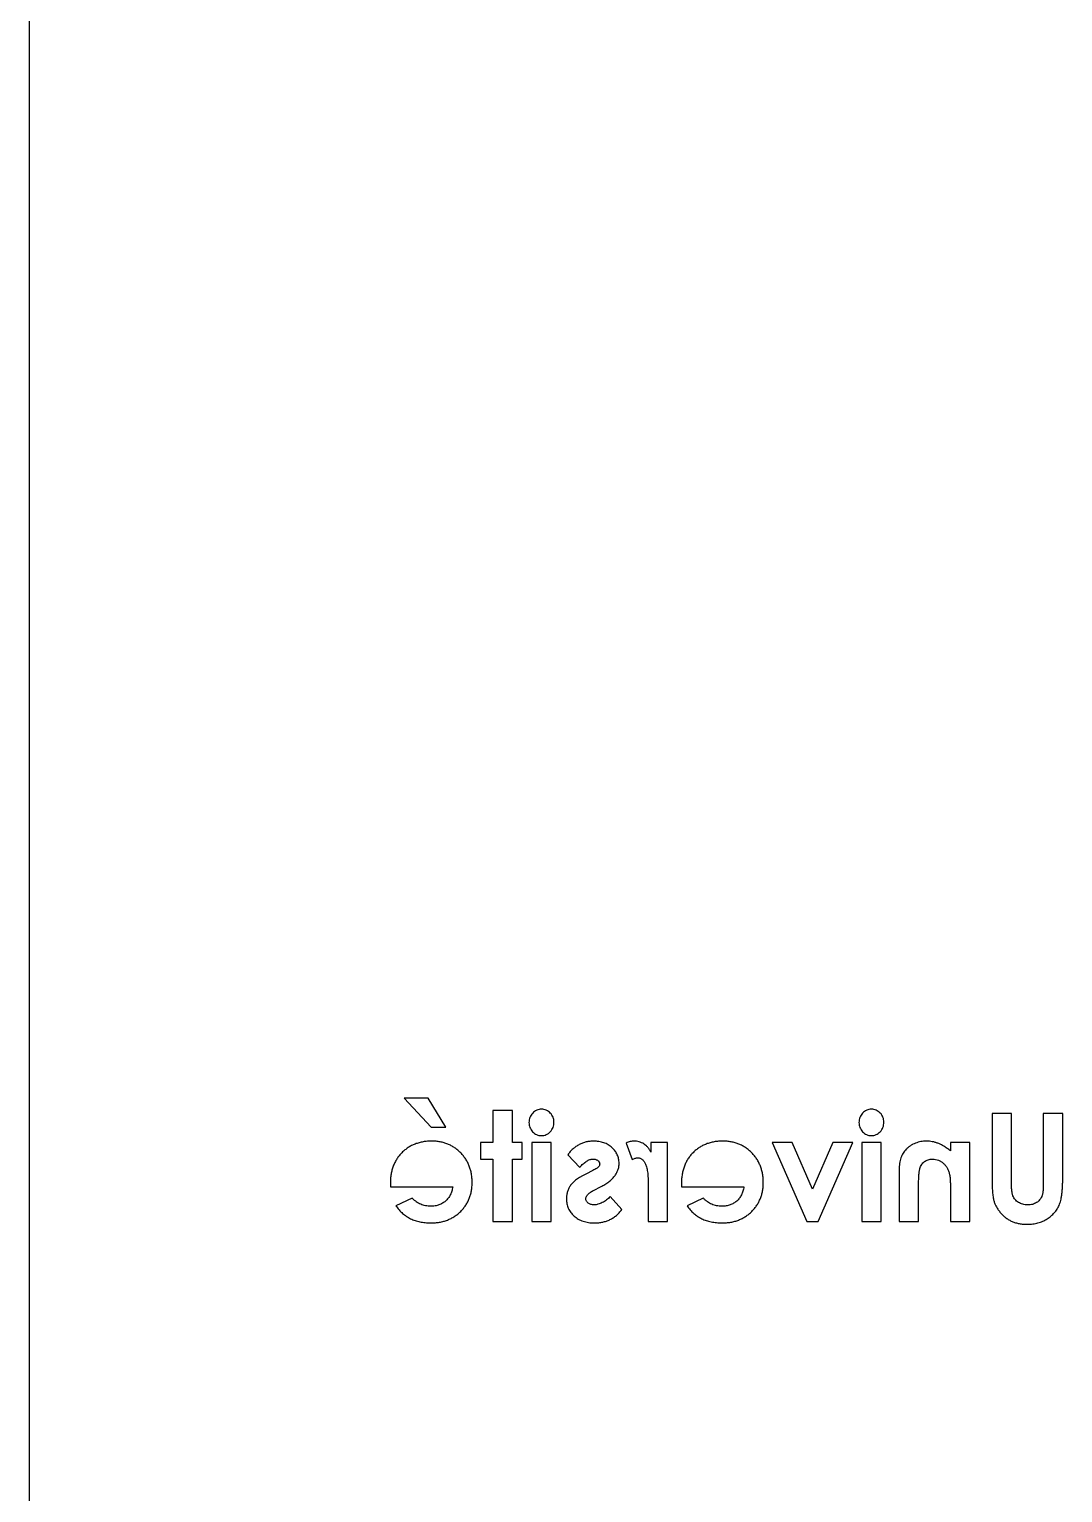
# Model space of a CAD drawing. Header units: millimetres. Extents: x -193 to 193, y -200 to 193.
# Drawn here: x -192.55 to -159.09, y -149.47 to -102.1 of the extents above; entities that cross this region are included whole.
import ezdxf

# ---------------------------------------------------------------- set-up
doc = ezdxf.new("R2010")
doc.units = ezdxf.units.MM

msp = doc.modelspace()

# ---------------------------------------------------------------- linework, layer by layer
at = {"color": 7, "linetype": 'Continuous', "lineweight": 25}
for p, q in [((-192.545, 193), (-192.545, -193)), ((-179.636, -136.699), (-180.409, -136.699)), ((-180.409, -136.699), (-179.533, -137.642)), ((-179.063, -137.642), (-179.636, -136.699)), ((-176.909, -137.103), (-177.537, -137.103)), ((-177.537, -137.103), (-177.537, -138.135)), ((-176.909, -138.135), (-176.909, -137.103)), ((-160.755, -137.193), (-161.383, -137.193)), ((-161.383, -137.193), (-161.383, -139.281)), ((-160.755, -139.387), (-160.755, -137.193)), ((-159.095, -137.193), (-159.723, -137.193)), ((-159.723, -137.193), (-159.723, -139.47)), ((-159.095, -139.281), (-159.095, -137.193)), ((-179.533, -137.642), (-179.063, -137.642)), ((-177.537, -138.135), (-177.941, -138.135)), ((-177.941, -138.135), (-177.941, -138.674)), ((-176.595, -138.135), (-176.909, -138.135)), ((-176.595, -138.674), (-176.595, -138.135)), ((-175.653, -138.135), (-176.281, -138.135)), ((-176.281, -138.135), (-176.281, -140.693)), ((-175.653, -140.693), (-175.653, -138.135)), ((-173.229, -138.154), (-173.035, -138.686)), ((-171.883, -138.135), (-172.422, -138.135)), ((-172.422, -138.135), (-172.422, -138.45)), ((-171.883, -140.693), (-171.883, -138.135)), ((-167.856, -138.135), (-168.496, -138.135)), ((-168.496, -138.135), (-167.375, -140.693)), ((-167.194, -139.645), (-167.856, -138.135)), ((-166.532, -138.135), (-167.194, -139.645)), ((-167.013, -140.693), (-165.893, -138.135)), ((-165.893, -138.135), (-166.532, -138.135)), ((-164.973, -138.135), (-165.601, -138.135)), ((-165.601, -138.135), (-165.601, -140.693)), ((-164.973, -140.693), (-164.973, -138.135)), ((-162.101, -138.135), (-162.729, -138.135)), ((-162.729, -138.135), (-162.729, -138.406)), ((-162.101, -140.693), (-162.101, -138.135)), ((-177.941, -138.674), (-177.537, -138.674)), ((-177.537, -138.674), (-177.537, -140.693)), ((-176.909, -140.693), (-176.909, -138.674)), ((-176.909, -138.674), (-176.595, -138.674)), ((-175.114, -138.53), (-174.73, -138.943)), ((-174.305, -139.04), (-174.532, -139.155)), ((-164.39, -139.016), (-164.39, -140.693)), ((-180.858, -139.453), (-180.856, -139.571)), ((-180.856, -139.571), (-178.838, -139.571)), ((-174.261, -139.675), (-174.053, -139.57)), ((-172.509, -139.533), (-172.512, -139.657)), ((-172.512, -139.657), (-172.512, -140.693)), ((-171.435, -139.453), (-171.433, -139.571)), ((-171.433, -139.571), (-169.415, -139.571)), ((-163.762, -140.693), (-163.762, -139.582)), ((-162.729, -139.675), (-162.729, -140.693)), ((-180.152, -139.934), (-180.678, -140.184)), ((-173.364, -140.308), (-173.745, -139.885)), ((-170.729, -139.934), (-171.255, -140.184)), ((-177.537, -140.693), (-176.909, -140.693)), ((-176.281, -140.693), (-175.653, -140.693)), ((-172.512, -140.693), (-171.883, -140.693)), ((-167.375, -140.693), (-167.013, -140.693)), ((-165.601, -140.693), (-164.973, -140.693)), ((-164.39, -140.693), (-163.762, -140.693)), ((-162.729, -140.693), (-162.101, -140.693))]:
    msp.add_line(p, q, dxfattribs=at)
for points, knots in [([(-175.965, -137.058), (-175.992, -137.06), (-176.046, -137.062), (-176.122, -137.088), (-176.192, -137.128), (-176.253, -137.182), (-176.305, -137.248), (-176.344, -137.321), (-176.366, -137.402), (-176.369, -137.458), (-176.371, -137.487)], [0, 0, 0, 0, 0.123734, 0.242963, 0.363855, 0.490606, 0.61874, 0.7433, 0.868801, 1, 1, 1, 1]), ([(-175.563, -137.478), (-175.564, -137.45), (-175.567, -137.395), (-175.589, -137.316), (-175.628, -137.244), (-175.679, -137.179), (-175.74, -137.126), (-175.81, -137.087), (-175.886, -137.063), (-175.938, -137.06), (-175.965, -137.058)], [0, 0, 0, 0, 0.129827, 0.255027, 0.378937, 0.506523, 0.634371, 0.754976, 0.875581, 1, 1, 1, 1]), ([(-165.286, -137.058), (-165.313, -137.06), (-165.366, -137.062), (-165.442, -137.088), (-165.512, -137.128), (-165.574, -137.182), (-165.625, -137.248), (-165.665, -137.321), (-165.686, -137.402), (-165.689, -137.458), (-165.691, -137.487)], [0, 0, 0, 0, 0.123734, 0.242963, 0.363855, 0.490606, 0.61874, 0.7433, 0.868801, 1, 1, 1, 1]), ([(-164.883, -137.478), (-164.885, -137.45), (-164.888, -137.395), (-164.91, -137.316), (-164.948, -137.244), (-164.999, -137.179), (-165.061, -137.126), (-165.13, -137.087), (-165.206, -137.063), (-165.259, -137.06), (-165.286, -137.058)], [0, 0, 0, 0, 0.129827, 0.255027, 0.378937, 0.506523, 0.634371, 0.754976, 0.875581, 1, 1, 1, 1]), ([(-176.371, -137.487), (-176.369, -137.515), (-176.366, -137.571), (-176.344, -137.651), (-176.306, -137.724), (-176.254, -137.788), (-176.193, -137.842), (-176.125, -137.883), (-176.049, -137.907), (-175.997, -137.91), (-175.97, -137.911)], [0, 0, 0, 0, 0.1316206, 0.2564689, 0.3819549, 0.5107043, 0.6373771, 0.7577752, 0.8770078, 1, 1, 1, 1]), ([(-175.97, -137.911), (-175.943, -137.91), (-175.889, -137.907), (-175.812, -137.882), (-175.742, -137.842), (-175.68, -137.786), (-175.628, -137.72), (-175.591, -137.645), (-175.567, -137.564), (-175.564, -137.507), (-175.563, -137.478)], [0, 0, 0, 0, 0.123633, 0.242759, 0.363443, 0.489711, 0.617482, 0.74228, 0.867914, 1, 1, 1, 1]), ([(-165.691, -137.487), (-165.69, -137.515), (-165.687, -137.571), (-165.664, -137.651), (-165.626, -137.724), (-165.575, -137.788), (-165.513, -137.842), (-165.445, -137.883), (-165.37, -137.907), (-165.317, -137.91), (-165.291, -137.911)], [0, 0, 0, 0, 0.1316206, 0.2564689, 0.3819549, 0.5107043, 0.6373771, 0.7577752, 0.8770078, 1, 1, 1, 1]), ([(-165.291, -137.911), (-165.263, -137.91), (-165.21, -137.907), (-165.133, -137.882), (-165.062, -137.842), (-165.001, -137.786), (-164.949, -137.72), (-164.911, -137.645), (-164.888, -137.564), (-164.885, -137.507), (-164.883, -137.478)], [0, 0, 0, 0, 0.123633, 0.242759, 0.363443, 0.489711, 0.617482, 0.74228, 0.867914, 1, 1, 1, 1]), ([(-179.516, -138.09), (-179.564, -138.091), (-179.659, -138.093), (-179.798, -138.111), (-179.93, -138.141), (-180.056, -138.181), (-180.173, -138.235), (-180.285, -138.299), (-180.389, -138.376), (-180.486, -138.463), (-180.573, -138.56), (-180.649, -138.666), (-180.714, -138.778), (-180.767, -138.899), (-180.808, -139.027), (-180.837, -139.162), (-180.855, -139.305), (-180.857, -139.403), (-180.858, -139.453)], [0, 0, 0, 0, 0.0675, 0.132529, 0.19498, 0.255982, 0.315768, 0.37518, 0.435072, 0.495743, 0.556656, 0.616619, 0.676758, 0.737601, 0.799533, 0.863575, 0.930221, 1, 1, 1, 1]), ([(-178.21, -139.428), (-178.211, -139.381), (-178.213, -139.289), (-178.231, -139.153), (-178.261, -139.024), (-178.301, -138.901), (-178.353, -138.783), (-178.418, -138.672), (-178.494, -138.567), (-178.58, -138.47), (-178.676, -138.381), (-178.778, -138.303), (-178.886, -138.237), (-179.001, -138.184), (-179.121, -138.141), (-179.248, -138.112), (-179.38, -138.093), (-179.47, -138.091), (-179.516, -138.09)], [0, 0, 0, 0, 0.067451, 0.132706, 0.195663, 0.257481, 0.318729, 0.379576, 0.441281, 0.50399, 0.566629, 0.62786, 0.688183, 0.748487, 0.808936, 0.870587, 0.934225, 1, 1, 1, 1]), ([(-174.279, -138.09), (-174.32, -138.092), (-174.401, -138.094), (-174.52, -138.116), (-174.635, -138.152), (-174.746, -138.202), (-174.851, -138.265), (-174.948, -138.341), (-175.037, -138.429), (-175.088, -138.496), (-175.114, -138.53)], [0, 0, 0, 0, 0.124574, 0.247257, 0.369333, 0.493143, 0.618176, 0.742425, 0.869285, 1, 1, 1, 1]), ([(-173.454, -138.806), (-173.454, -138.782), (-173.456, -138.734), (-173.467, -138.664), (-173.486, -138.596), (-173.511, -138.532), (-173.544, -138.469), (-173.583, -138.41), (-173.631, -138.353), (-173.685, -138.3), (-173.745, -138.251), (-173.809, -138.208), (-173.878, -138.171), (-173.95, -138.142), (-174.027, -138.118), (-174.107, -138.103), (-174.192, -138.093), (-174.25, -138.091), (-174.279, -138.09)], [0, 0, 0, 0, 0.05994, 0.117671, 0.174928, 0.2318, 0.288964, 0.34788, 0.407953, 0.471049, 0.534885, 0.597952, 0.661311, 0.725346, 0.790908, 0.857857, 0.927407, 1, 1, 1, 1]), ([(-172.974, -138.09), (-172.994, -138.091), (-173.036, -138.093), (-173.1, -138.105), (-173.165, -138.125), (-173.208, -138.144), (-173.229, -138.154)], [0, 0, 0, 0, 0.232851, 0.474168, 0.731339, 1, 1, 1, 1]), ([(-172.422, -138.45), (-172.437, -138.422), (-172.467, -138.367), (-172.521, -138.294), (-172.584, -138.232), (-172.653, -138.181), (-172.728, -138.141), (-172.807, -138.112), (-172.889, -138.093), (-172.945, -138.091), (-172.974, -138.09)], [0, 0, 0, 0, 0.137333, 0.268422, 0.393205, 0.51643, 0.637793, 0.758061, 0.877719, 1, 1, 1, 1]), ([(-170.093, -138.09), (-170.141, -138.091), (-170.236, -138.093), (-170.375, -138.111), (-170.507, -138.141), (-170.633, -138.181), (-170.75, -138.235), (-170.862, -138.299), (-170.966, -138.376), (-171.063, -138.463), (-171.15, -138.56), (-171.226, -138.666), (-171.291, -138.778), (-171.344, -138.899), (-171.384, -139.027), (-171.414, -139.162), (-171.432, -139.305), (-171.434, -139.403), (-171.435, -139.453)], [0, 0, 0, 0, 0.0675, 0.132529, 0.19498, 0.255982, 0.315768, 0.37518, 0.435072, 0.495743, 0.556656, 0.616619, 0.676758, 0.737601, 0.799533, 0.863575, 0.930221, 1, 1, 1, 1]), ([(-168.787, -139.428), (-168.788, -139.381), (-168.79, -139.289), (-168.808, -139.153), (-168.838, -139.024), (-168.878, -138.901), (-168.93, -138.783), (-168.995, -138.672), (-169.071, -138.567), (-169.157, -138.47), (-169.253, -138.381), (-169.355, -138.303), (-169.463, -138.237), (-169.578, -138.184), (-169.698, -138.141), (-169.824, -138.112), (-169.957, -138.093), (-170.047, -138.091), (-170.093, -138.09)], [0, 0, 0, 0, 0.067451, 0.132706, 0.195663, 0.257481, 0.318729, 0.379576, 0.441281, 0.50399, 0.566629, 0.62786, 0.688183, 0.748487, 0.808936, 0.870587, 0.934225, 1, 1, 1, 1]), ([(-163.504, -138.09), (-163.535, -138.091), (-163.598, -138.093), (-163.69, -138.105), (-163.778, -138.126), (-163.862, -138.155), (-163.943, -138.192), (-164.021, -138.237), (-164.094, -138.292), (-164.139, -138.333), (-164.162, -138.354)], [0, 0, 0, 0, 0.131105, 0.257369, 0.381171, 0.503299, 0.625248, 0.747811, 0.872434, 1, 1, 1, 1]), ([(-162.729, -138.406), (-162.765, -138.378), (-162.834, -138.325), (-162.938, -138.257), (-163.036, -138.201), (-163.131, -138.159), (-163.224, -138.129), (-163.316, -138.107), (-163.409, -138.093), (-163.472, -138.091), (-163.504, -138.09)], [0, 0, 0, 0, 0.15958, 0.304989, 0.436681, 0.556242, 0.668759, 0.779379, 0.889778, 1, 1, 1, 1]), ([(-174.73, -138.943), (-174.711, -138.922), (-174.674, -138.881), (-174.618, -138.826), (-174.562, -138.78), (-174.509, -138.741), (-174.456, -138.711), (-174.405, -138.69), (-174.355, -138.676), (-174.321, -138.675), (-174.305, -138.674)], [0, 0, 0, 0, 0.165956, 0.317411, 0.45695, 0.583327, 0.699846, 0.806829, 0.906116, 1, 1, 1, 1]), ([(-174.305, -138.674), (-174.289, -138.674), (-174.257, -138.675), (-174.213, -138.683), (-174.174, -138.698), (-174.141, -138.717), (-174.115, -138.741), (-174.096, -138.768), (-174.084, -138.798), (-174.083, -138.819), (-174.082, -138.83)], [0, 0, 0, 0, 0.161884, 0.309957, 0.442911, 0.569225, 0.685244, 0.791551, 0.893167, 1, 1, 1, 1]), ([(-173.035, -138.686), (-173.017, -138.677), (-172.984, -138.661), (-172.937, -138.643), (-172.894, -138.631), (-172.866, -138.63), (-172.854, -138.629)], [0, 0, 0, 0, 0.3035967, 0.570645, 0.8010704, 1, 1, 1, 1]), ([(-172.854, -138.629), (-172.842, -138.629), (-172.818, -138.63), (-172.783, -138.639), (-172.751, -138.654), (-172.718, -138.674), (-172.689, -138.701), (-172.66, -138.732), (-172.634, -138.771), (-172.607, -138.814), (-172.584, -138.866), (-172.564, -138.929), (-172.546, -139.003), (-172.534, -139.088), (-172.522, -139.184), (-172.515, -139.29), (-172.51, -139.408), (-172.51, -139.49), (-172.509, -139.533)], [0, 0, 0, 0, 0.034015, 0.066912, 0.101141, 0.136381, 0.173598, 0.214076, 0.25798, 0.305417, 0.358685, 0.420924, 0.492691, 0.574131, 0.665182, 0.766513, 0.878314, 1, 1, 1, 1]), ([(-164.162, -138.354), (-164.18, -138.374), (-164.217, -138.413), (-164.263, -138.479), (-164.303, -138.552), (-164.335, -138.632), (-164.359, -138.719), (-164.377, -138.812), (-164.388, -138.912), (-164.389, -138.981), (-164.39, -139.016)], [0, 0, 0, 0, 0.1111981, 0.22321, 0.3375456, 0.4565282, 0.5812438, 0.7134052, 0.8526589, 1, 1, 1, 1]), ([(-163.762, -139.582), (-163.761, -139.546), (-163.761, -139.477), (-163.759, -139.377), (-163.755, -139.288), (-163.752, -139.207), (-163.745, -139.137), (-163.739, -139.076), (-163.729, -139.024), (-163.717, -138.969), (-163.696, -138.91), (-163.662, -138.848), (-163.62, -138.795), (-163.571, -138.751), (-163.514, -138.716), (-163.451, -138.692), (-163.381, -138.676), (-163.333, -138.675), (-163.308, -138.674)], [0, 0, 0, 0, 0.093679, 0.179518, 0.256937, 0.32593, 0.387213, 0.440139, 0.484952, 0.522188, 0.586422, 0.647004, 0.704202, 0.760716, 0.817414, 0.875213, 0.935194, 1, 1, 1, 1]), ([(-163.308, -138.674), (-163.275, -138.675), (-163.211, -138.679), (-163.119, -138.703), (-163.034, -138.745), (-162.958, -138.802), (-162.89, -138.873), (-162.834, -138.958), (-162.789, -139.054), (-162.769, -139.124), (-162.759, -139.16)], [0, 0, 0, 0, 0.123024, 0.240658, 0.35739, 0.477137, 0.600009, 0.725225, 0.857762, 1, 1, 1, 1]), ([(-174.532, -139.155), (-174.561, -139.169), (-174.617, -139.198), (-174.696, -139.244), (-174.769, -139.288), (-174.834, -139.334), (-174.892, -139.38), (-174.943, -139.427), (-174.988, -139.473), (-175.037, -139.534), (-175.087, -139.617), (-175.128, -139.723), (-175.155, -139.838), (-175.157, -139.917), (-175.159, -139.958)], [0, 0, 0, 0, 0.089724, 0.174082, 0.252553, 0.325977, 0.394598, 0.457803, 0.516846, 0.571622, 0.676719, 0.781024, 0.887781, 1, 1, 1, 1]), ([(-174.082, -138.83), (-174.084, -138.847), (-174.088, -138.881), (-174.114, -138.92), (-174.148, -138.95), (-174.188, -138.977), (-174.242, -139.007), (-174.282, -139.028), (-174.305, -139.04)], [0, 0, 0, 0, 0.152784, 0.317008, 0.424889, 0.573382, 0.764472, 1, 1, 1, 1]), ([(-174.053, -139.57), (-174.005, -139.545), (-173.915, -139.496), (-173.792, -139.413), (-173.688, -139.324), (-173.603, -139.23), (-173.536, -139.132), (-173.488, -139.028), (-173.459, -138.918), (-173.455, -138.844), (-173.454, -138.806)], [0, 0, 0, 0, 0.157, 0.301381, 0.433469, 0.556161, 0.67109, 0.781738, 0.890052, 1, 1, 1, 1]), ([(-162.759, -139.16), (-162.756, -139.172), (-162.751, -139.197), (-162.746, -139.24), (-162.74, -139.291), (-162.737, -139.351), (-162.733, -139.42), (-162.732, -139.497), (-162.73, -139.583), (-162.73, -139.643), (-162.729, -139.675)], [0, 0, 0, 0, 0.06792, 0.151476, 0.251213, 0.366854, 0.500124, 0.650932, 0.816647, 1, 1, 1, 1]), ([(-178.838, -139.571), (-178.843, -139.595), (-178.851, -139.641), (-178.868, -139.708), (-178.891, -139.771), (-178.917, -139.83), (-178.948, -139.886), (-178.984, -139.938), (-179.025, -139.986), (-179.07, -140.031), (-179.119, -140.07), (-179.171, -140.105), (-179.227, -140.134), (-179.285, -140.158), (-179.347, -140.177), (-179.412, -140.19), (-179.481, -140.198), (-179.528, -140.199), (-179.552, -140.199)], [0, 0, 0, 0, 0.068206, 0.13403, 0.198035, 0.259813, 0.320405, 0.380626, 0.441026, 0.501202, 0.561691, 0.621161, 0.680802, 0.740903, 0.802582, 0.866186, 0.9316, 1, 1, 1, 1]), ([(-179.544, -140.738), (-179.496, -140.737), (-179.402, -140.735), (-179.264, -140.717), (-179.133, -140.688), (-179.008, -140.647), (-178.891, -140.594), (-178.78, -140.529), (-178.676, -140.453), (-178.581, -140.366), (-178.494, -140.27), (-178.418, -140.167), (-178.354, -140.058), (-178.301, -139.944), (-178.261, -139.823), (-178.231, -139.697), (-178.213, -139.564), (-178.211, -139.474), (-178.21, -139.428)], [0, 0, 0, 0, 0.068973, 0.135079, 0.198876, 0.261192, 0.322136, 0.383017, 0.444315, 0.506363, 0.568185, 0.628944, 0.689079, 0.748666, 0.809078, 0.870918, 0.93437, 1, 1, 1, 1]), ([(-174.531, -139.958), (-174.53, -139.946), (-174.528, -139.921), (-174.514, -139.884), (-174.493, -139.848), (-174.463, -139.812), (-174.424, -139.777), (-174.377, -139.743), (-174.322, -139.707), (-174.282, -139.686), (-174.261, -139.675)], [0, 0, 0, 0, 0.088083, 0.180852, 0.282345, 0.395671, 0.521905, 0.665304, 0.824226, 1, 1, 1, 1]), ([(-169.415, -139.571), (-169.42, -139.595), (-169.428, -139.641), (-169.445, -139.708), (-169.468, -139.771), (-169.494, -139.83), (-169.525, -139.886), (-169.561, -139.938), (-169.602, -139.986), (-169.647, -140.031), (-169.696, -140.07), (-169.748, -140.105), (-169.804, -140.134), (-169.862, -140.158), (-169.924, -140.177), (-169.989, -140.19), (-170.058, -140.198), (-170.105, -140.199), (-170.128, -140.199)], [0, 0, 0, 0, 0.068206, 0.13403, 0.198035, 0.259813, 0.320405, 0.380626, 0.441026, 0.501202, 0.561691, 0.621161, 0.680802, 0.740903, 0.802582, 0.866186, 0.9316, 1, 1, 1, 1]), ([(-170.121, -140.738), (-170.073, -140.737), (-169.979, -140.735), (-169.841, -140.717), (-169.71, -140.688), (-169.585, -140.647), (-169.468, -140.594), (-169.357, -140.529), (-169.253, -140.453), (-169.158, -140.366), (-169.071, -140.27), (-168.994, -140.167), (-168.931, -140.058), (-168.878, -139.944), (-168.837, -139.823), (-168.808, -139.697), (-168.79, -139.564), (-168.788, -139.474), (-168.787, -139.428)], [0, 0, 0, 0, 0.068973, 0.135079, 0.198876, 0.261192, 0.322136, 0.383017, 0.444315, 0.506363, 0.568185, 0.628944, 0.689079, 0.748666, 0.809078, 0.870918, 0.93437, 1, 1, 1, 1]), ([(-161.383, -139.281), (-161.383, -139.323), (-161.383, -139.405), (-161.381, -139.522), (-161.375, -139.628), (-161.37, -139.725), (-161.362, -139.811), (-161.352, -139.888), (-161.34, -139.954), (-161.323, -140.03), (-161.292, -140.117), (-161.243, -140.217), (-161.181, -140.316), (-161.108, -140.411), (-161.025, -140.499), (-160.934, -140.576), (-160.837, -140.642), (-160.733, -140.694), (-160.622, -140.734), (-160.502, -140.762), (-160.375, -140.78), (-160.287, -140.782), (-160.241, -140.783)], [0, 0, 0, 0, 0.05854, 0.112568, 0.16178, 0.206487, 0.246457, 0.282, 0.313213, 0.339806, 0.389413, 0.440473, 0.493955, 0.549978, 0.606488, 0.661319, 0.714691, 0.767918, 0.821939, 0.878107, 0.937203, 1, 1, 1, 1]), ([(-160.227, -140.155), (-160.256, -140.154), (-160.311, -140.152), (-160.39, -140.136), (-160.464, -140.111), (-160.53, -140.075), (-160.589, -140.032), (-160.639, -139.983), (-160.678, -139.927), (-160.704, -139.876), (-160.718, -139.829), (-160.729, -139.787), (-160.737, -139.738), (-160.744, -139.681), (-160.748, -139.618), (-160.753, -139.547), (-160.755, -139.469), (-160.755, -139.415), (-160.755, -139.387)], [0, 0, 0, 0, 0.078833, 0.15371, 0.224678, 0.294809, 0.362715, 0.427103, 0.48865, 0.5509, 0.585046, 0.625272, 0.671466, 0.72455, 0.783265, 0.849073, 0.921296, 1, 1, 1, 1]), ([(-160.241, -140.783), (-160.211, -140.782), (-160.152, -140.781), (-160.064, -140.772), (-159.979, -140.759), (-159.898, -140.74), (-159.819, -140.716), (-159.743, -140.686), (-159.67, -140.65), (-159.601, -140.609), (-159.535, -140.565), (-159.475, -140.516), (-159.418, -140.466), (-159.367, -140.412), (-159.321, -140.356), (-159.279, -140.297), (-159.243, -140.235), (-159.21, -140.169), (-159.182, -140.096), (-159.159, -140.013), (-159.139, -139.918), (-159.123, -139.813), (-159.11, -139.696), (-159.101, -139.568), (-159.096, -139.428), (-159.095, -139.331), (-159.095, -139.281)], [0, 0, 0, 0, 0.0417149, 0.0823027, 0.1215718, 0.1600671, 0.1979938, 0.2355662, 0.2730049, 0.3100903, 0.3468461, 0.3824836, 0.417271, 0.4513316, 0.4848527, 0.5180309, 0.5510685, 0.584171, 0.6194667, 0.6591579, 0.7034715, 0.7528401, 0.8068443, 0.8661419, 0.9305017, 1, 1, 1, 1]), ([(-159.723, -139.47), (-159.723, -139.494), (-159.723, -139.539), (-159.726, -139.605), (-159.73, -139.665), (-159.735, -139.72), (-159.743, -139.769), (-159.751, -139.814), (-159.761, -139.852), (-159.777, -139.896), (-159.802, -139.946), (-159.842, -139.997), (-159.888, -140.044), (-159.943, -140.083), (-160.005, -140.115), (-160.074, -140.139), (-160.149, -140.152), (-160.2, -140.154), (-160.227, -140.155)], [0, 0, 0, 0, 0.072219, 0.13949, 0.20037, 0.256433, 0.307804, 0.353659, 0.39442, 0.430156, 0.496666, 0.562018, 0.628755, 0.69741, 0.768079, 0.841338, 0.918336, 1, 1, 1, 1]), ([(-180.678, -140.184), (-180.662, -140.207), (-180.629, -140.252), (-180.575, -140.316), (-180.519, -140.376), (-180.461, -140.43), (-180.4, -140.48), (-180.337, -140.526), (-180.271, -140.567), (-180.203, -140.604), (-180.132, -140.635), (-180.057, -140.662), (-179.98, -140.687), (-179.899, -140.705), (-179.815, -140.72), (-179.728, -140.73), (-179.637, -140.737), (-179.576, -140.738), (-179.544, -140.738)], [0, 0, 0, 0, 0.06426, 0.127328, 0.18942, 0.250008, 0.309331, 0.368387, 0.427142, 0.485687, 0.544505, 0.604586, 0.665832, 0.728669, 0.793472, 0.859914, 0.928702, 1, 1, 1, 1]), ([(-179.552, -140.199), (-179.58, -140.199), (-179.637, -140.197), (-179.72, -140.184), (-179.8, -140.164), (-179.877, -140.134), (-179.952, -140.097), (-180.022, -140.051), (-180.09, -139.997), (-180.131, -139.955), (-180.152, -139.934)], [0, 0, 0, 0, 0.127629, 0.25134, 0.372249, 0.494281, 0.61618, 0.739791, 0.867336, 1, 1, 1, 1]), ([(-175.159, -139.958), (-175.158, -139.985), (-175.156, -140.039), (-175.145, -140.117), (-175.125, -140.192), (-175.099, -140.265), (-175.063, -140.333), (-175.02, -140.398), (-174.97, -140.459), (-174.912, -140.516), (-174.848, -140.569), (-174.777, -140.614), (-174.702, -140.653), (-174.621, -140.683), (-174.535, -140.708), (-174.444, -140.725), (-174.348, -140.736), (-174.281, -140.737), (-174.248, -140.738)], [0, 0, 0, 0, 0.061038, 0.119467, 0.177091, 0.233802, 0.290658, 0.348169, 0.406675, 0.467463, 0.529305, 0.591162, 0.653843, 0.717507, 0.783634, 0.852605, 0.92441, 1, 1, 1, 1]), ([(-174.259, -140.155), (-174.278, -140.154), (-174.316, -140.153), (-174.369, -140.142), (-174.416, -140.123), (-174.456, -140.096), (-174.489, -140.066), (-174.512, -140.032), (-174.528, -139.996), (-174.53, -139.97), (-174.531, -139.958)], [0, 0, 0, 0, 0.1568765, 0.3015599, 0.4360959, 0.5643054, 0.6857716, 0.7956684, 0.8972681, 1, 1, 1, 1]), ([(-173.745, -139.885), (-173.763, -139.905), (-173.8, -139.944), (-173.862, -139.995), (-173.928, -140.042), (-173.998, -140.081), (-174.068, -140.112), (-174.135, -140.136), (-174.198, -140.151), (-174.239, -140.153), (-174.259, -140.155)], [0, 0, 0, 0, 0.135983, 0.26997, 0.405476, 0.542301, 0.67431, 0.792959, 0.90173, 1, 1, 1, 1]), ([(-171.255, -140.184), (-171.239, -140.207), (-171.206, -140.252), (-171.152, -140.316), (-171.096, -140.376), (-171.038, -140.43), (-170.977, -140.48), (-170.914, -140.526), (-170.848, -140.567), (-170.78, -140.604), (-170.709, -140.635), (-170.634, -140.662), (-170.557, -140.687), (-170.476, -140.705), (-170.392, -140.72), (-170.305, -140.73), (-170.214, -140.737), (-170.153, -140.738), (-170.121, -140.738)], [0, 0, 0, 0, 0.06426, 0.127328, 0.18942, 0.250008, 0.309331, 0.368387, 0.427142, 0.485687, 0.544505, 0.604586, 0.665832, 0.728669, 0.793472, 0.859914, 0.928702, 1, 1, 1, 1]), ([(-170.128, -140.199), (-170.157, -140.199), (-170.214, -140.197), (-170.297, -140.184), (-170.377, -140.164), (-170.454, -140.134), (-170.529, -140.097), (-170.599, -140.051), (-170.667, -139.997), (-170.708, -139.955), (-170.729, -139.934)], [0, 0, 0, 0, 0.127629, 0.25134, 0.372249, 0.494281, 0.61618, 0.739791, 0.867336, 1, 1, 1, 1]), ([(-174.248, -140.738), (-174.203, -140.736), (-174.114, -140.734), (-173.986, -140.714), (-173.864, -140.68), (-173.749, -140.633), (-173.641, -140.572), (-173.541, -140.497), (-173.447, -140.41), (-173.392, -140.342), (-173.364, -140.308)], [0, 0, 0, 0, 0.132113, 0.259326, 0.382032, 0.502496, 0.623101, 0.745417, 0.869866, 1, 1, 1, 1])]:
    msp.add_open_spline(points, degree=3, knots=knots, dxfattribs=at)

doc.saveas('drawing.dxf')
